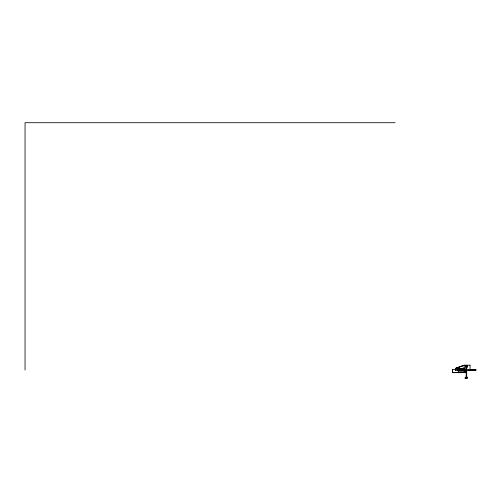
<?xml version="1.0" encoding="UTF-8"?>
<svg xmlns="http://www.w3.org/2000/svg" width="501" height="501" viewBox="0 0 501 501"><rect width="100%" height="100%" fill="white"/><g stroke="black" fill="none" stroke-linecap="round" stroke-linejoin="round"><path stroke-width="0.75" d="M464.202 370.627L464.828 369.776L457.92 369.776M462.536 368.467L464.17 367.784M455.841 368.435L464.17 365.373M395.101 122.714L25.05 122.714L25.05 370.07M470.063 365.166L464.17 365.166L455.34 368.435L455.34 370.408M466.036 365.98L466.888 365.98M455.34 369.156L465.153 369.124L465.153 368.467L455.34 368.435L464.17 365.198L464.17 371.742L458.283 371.742L458.283 369.776M452.622 372.669L452.622 369.362L455.772 369.362M457.307 369.362L464.333 369.362M469.994 369.776L475.95 370.101M457.952 369.844L458.935 369.776M470.226 369.895L475.95 369.895M457.952 370.039L458.935 370.101M470.226 369.988L475.95 369.988M457.952 370.101L475.95 370.07M458.283 370.22L464.17 370.22M471.403 370.17L472.318 370.17L472.318 369.776M452.653 369.362L452.653 372.638L465.078 372.638L465.06 370.02M452.653 372.638L465.116 372.669L465.116 370.02M471.335 369.776L471.403 370.433L468.654 370.433L467.74 370.17L467.74 369.776L468.717 369.776L468.717 370.433M471.04 369.776L471.04 370.101M470.026 365.166L470.063 370.101M466.888 365.818L466.888 367.127M466.857 377.792L466.857 376.815L466.068 376.815L466.068 377.792M466.725 365.818L466.688 376.815M466.594 366.782L466.594 377.792M466.462 376.815L466.462 377.792M466.331 366.782L466.331 377.792M466.231 366.782L466.231 376.815M466.199 365.818L466.199 367.127M466.036 365.818L466.036 367.127M465.479 377.792L465.479 378.286M463.519 369.776L463.519 370.101M457.952 368.435L457.952 370.408L455.34 370.377L455.403 368.467M456.611 368.467L456.611 369.124M467.446 365.818L465.479 365.818L465.479 367.127L467.446 367.127L467.446 365.818M467.446 377.792L464.991 377.792L464.991 378.286L467.446 378.286L467.446 377.792"/></g></svg>
